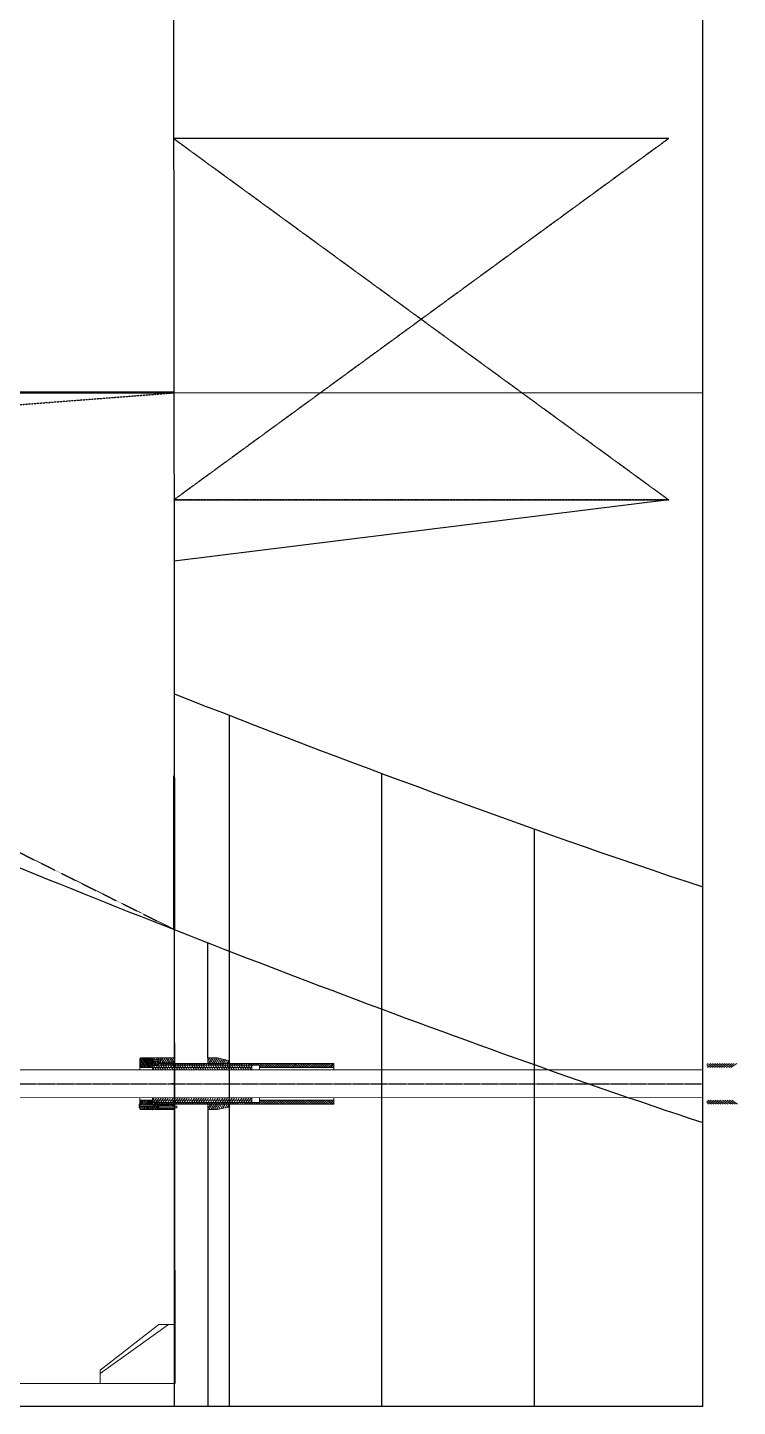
# Model space of a CAD drawing. Header units: inches. Extents: x 23291 to 181956, y 9161 to 51408.
# Drawn here: x 38444 to 41258, y 26266 to 31728 of the extents above; entities that cross this region are included whole.
import ezdxf

# ---------------------------------------------------------------- set-up
doc = ezdxf.new("R2010")
doc.units = ezdxf.units.IN
doc.header["$MEASUREMENT"] = 0
for name, pattern in [('CENTER', [2, 1.25, -0.25, 0.25, -0.25]), ('DASHDOTX2', [2, 1, -0.5, 0, -0.5]), ('DASHED2', [0.375, 0.25, -0.125]), ('DASHEDX2', [1.5, 1, -0.5]), ('HIDDEN', [0.375, 0.25, -0.125])]:
    doc.linetypes.add(name, pattern=pattern)
for name, color, linetype in [('1', 3, 'Continuous'), ('bulkhead', 1, 'Continuous'), ('Floor', 3, 'Continuous'), ('PDF10_Geometry', 7, 'Continuous'), ('PDF10_Solid Fills', 7, 'Continuous'), ('wl 2', 3, 'Continuous')]:
    doc.layers.add(name, color=color, linetype=linetype)
doc.layers.add('B.line', color=1, linetype='Continuous', lineweight=25)
doc.layers.add('component', color=5, linetype='DASHDOTX2', lineweight=30)
doc.layers.add('Hide', color=70, linetype='Continuous', lineweight=13, plot=False)

msp = doc.modelspace()

# ---------------------------------------------------------------- linework, layer by layer
for p, q in [((41120.6, 26266.5), (41120.6, 39144.6)), ((34749.3, 30281.1), (39024.9, 30285.8)), ((34750.6, 30281.2), (39024.5, 30281.2)), ((39023.6, 29857.2), (40985.6, 29857.2)), ((40985.6, 29857.2), (39025.7, 29614.2)), ((39024, 28156.2), (39024, 28764)), ((39024, 28156.2), (39024, 28764)), ((39159, 27647), (39159, 28103)), ((39027.9, 27544.2), (39014.4, 27544.2)), ((39027.9, 27544.2), (39065, 27544.2)), ((39158.9, 27440.9), (39158.9, 26266.5))]:
    msp.add_line(p, q)
at = {"color": 152, "true_color": 0x2776bb}
msp.add_line((40985.6, 31289), (39023.8, 31288), dxfattribs=at)
at = {"linetype": 'CENTER'}
msp.add_line((37652.3, 27544.3), (41120.6, 27544.3), dxfattribs=at)
msp.add_open_spline([(34750.6, 29952.4), (35946.9, 29444.2), (37677.8, 28674.5), (40065.5, 27740.8), (41120.6, 27390.4)], degree=3, knots=[0, 0, 0, 0, 3.550687, 6.365653, 6.365653, 6.365653, 6.365653])
msp.add_open_spline([(34750.6, 29952.4), (35946.9, 29444.2), (37677.8, 28674.5), (40065.5, 27740.8), (41120.6, 27390.4)], degree=3, knots=[0, 0, 0, 0, 3.550687, 6.365653, 6.365653, 6.365653, 6.365653])
msp.add_open_spline([(39026.2, 29088.5), (39698.4, 28824.6), (40409.7, 28560.1), (41120.6, 28324)], degree=3)
at = {"layer": '1', "lineweight": 20}
for points in [[(39027.3, 28154.9), (39029.2, 26356.8), (36317.3, 26356.8), (36291.4, 26356.8), (36265.6, 26331), (36265.6, 26292.3), (36291.4, 26266.5), (36317.3, 26266.5)], [(39027.3, 28154.9), (39029.2, 26356.8), (36317.3, 26356.8), (36291.4, 26356.8), (36265.6, 26331), (36265.6, 26292.3), (36291.4, 26266.5), (36317.3, 26266.5)], [(38732.1, 26357.9), (38732.1, 26409.6), (38964.4, 26590.3), (39029, 26590.3)], [(38732.1, 26396.6), (39003.2, 26590.3)], [(38732.1, 26357.9), (38732.1, 26409.6), (38964.4, 26590.3), (39029, 26590.3)], [(38732.1, 26396.6), (39003.2, 26590.3)]]:
    msp.add_lwpolyline(points, dxfattribs=at)
at = {"layer": 'B.line', "ltscale": 0.005}
msp.add_line((41120.6, 26266.5), (32700.1, 26266.5), dxfattribs=at)
msp.add_line((41120.6, 26266.5), (32700.1, 26266.5), dxfattribs=at)
at = {"layer": 'bulkhead'}
for p, q in [((39023.3, 31766.4), (39027.3, 28154.9)), ((39023.3, 31766.4), (39027.3, 28154.9)), ((39027.3, 26266.5), (39027.3, 29446.2))]:
    msp.add_line(p, q, dxfattribs=at)
at = {"layer": 'component', "color": 175, "linetype": 'DASHEDX2', "true_color": 0x4554a5}
msp.add_line((40985.6, 29857.2), (39023.6, 29857.2), dxfattribs=at)
at = {"layer": 'Floor'}
for p, q in [((39244, 26266.5), (39244, 29005)), ((39849, 26266.5), (39849, 28774.8)), ((40454, 26266.5), (40454, 28554.6))]:
    msp.add_line(p, q, dxfattribs=at)
at = {"layer": 'Hide', "linetype": 'HIDDEN'}
msp.add_line((34749.3, 30281.1), (41120.6, 30281.3), dxfattribs=at)
msp.add_line((34749.3, 30281.1), (41120.6, 30281.3), dxfattribs=at)
at = {"layer": 'PDF10_Geometry', "lineweight": 5}
for points in [[(38889.7, 27643.4), (38889.7, 27609.4), (38938.9, 27609.4), (38938.9, 27647), (38891.9, 27647), (38891.9, 27646.3), (38891.2, 27646.3), (38890.4, 27646.3), (38890.4, 27645.6), (38890.4, 27644.9), (38890.4, 27644.1), (38889.7, 27644.1)], [(38938.9, 27647), (38938.9, 27642), (38942.6, 27642), (38942.6, 27639.1), (38960.7, 27639.1), (38960.7, 27647)], [(38960.7, 27647), (38960.7, 27639.1), (38970.8, 27639.1), (38970.8, 27633.3), (38960.7, 27633.3), (38960.7, 27627.5), (39025.8, 27627.5), (39025.8, 27647)], [(38938.9, 27629.7), (38938.9, 27618.1), (38960.7, 27618.1), (38960.7, 27633.3), (38942.6, 27633.3), (38942.6, 27629.7)], [(38938.9, 27599.3), (39333.4, 27600), (39333.4, 27618.1), (38960.7, 27618.1), (38960.7, 27616.6), (38938.9, 27616.6)], [(38960.7, 27627.5), (38960.7, 27625.3), (39025.8, 27625.3), (39025.8, 27627.5)], [(38938.9, 27453.8), (38938.9, 27442.2), (38960.7, 27442.2), (38960.7, 27470.4), (38938.9, 27470.4), (38938.9, 27460.3), (38944.7, 27460.3), (38944.7, 27453.8)], [(38960.7, 27463.2), (38960.7, 27461.7), (39025.8, 27461.7), (39025.8, 27463.2)], [(39159, 27463.2), (39159, 27442.2), (39196.6, 27442.2), (39240.1, 27452.3), (39240.1, 27463.2)]]:
    msp.add_lwpolyline(points, close=True, dxfattribs=at)
at = {"layer": 'PDF10_Geometry', "lineweight": 0}
for points in [[(38890.4, 27643.4), (38889.7, 27643.4), (38890.4, 27643.4)], [(38890.4, 27643.4), (38889.7, 27643.4), (38890.4, 27643.4)], [(38892.6, 27647), (38891.9, 27647), (38892.6, 27647)], [(38938.9, 27647), (38938.2, 27647), (38938.9, 27647)], [(38938.9, 27646.3), (38938.2, 27646.3), (38938.9, 27646.3)], [(38938.9, 27642), (38938.2, 27642), (38938.9, 27642)], [(38938.9, 27642), (38938.2, 27642), (38938.9, 27642)], [(38942.6, 27642), (38941.8, 27642), (38942.6, 27642)], [(38942.6, 27642), (38941.8, 27642), (38942.6, 27642)], [(38942.6, 27639.1), (38941.8, 27639.1), (38942.6, 27639.1)], [(38942.6, 27639.1), (38941.8, 27639.1), (38942.6, 27639.1)], [(38961.4, 27647), (38960.7, 27647), (38961.4, 27647)], [(38961.4, 27646.3), (38960.7, 27646.3), (38961.4, 27646.3)], [(38961.4, 27639.1), (38960.7, 27639.1), (38961.4, 27639.1)], [(38961.4, 27639.1), (38960.7, 27639.1), (38961.4, 27639.1)], [(38961.4, 27639.1), (38960.7, 27639.1), (38961.4, 27639.1)], [(38961.4, 27639.1), (38960.7, 27639.1), (38961.4, 27639.1)], [(38970.8, 27639.1), (38970.1, 27639.1), (38970.8, 27639.1)], [(39026.5, 27647), (39025.8, 27647), (39026.5, 27647)], [(39026.5, 27646.3), (39025.8, 27646.3), (39026.5, 27646.3)], [(38890.4, 27609.4), (38889.7, 27609.4), (38890.4, 27609.4)], [(38890.4, 27609.4), (38889.7, 27609.4), (38890.4, 27609.4)], [(38938.9, 27618.1), (38938.2, 27618.1), (38938.9, 27618.1)], [(38938.9, 27617.4), (38938.2, 27617.4), (38938.9, 27617.4)], [(38938.9, 27616.6), (38938.2, 27616.6), (38938.9, 27616.6)], [(38938.9, 27615.9), (38938.2, 27615.9), (38938.9, 27615.9)], [(38938.9, 27609.4), (38938.2, 27609.4), (38938.9, 27609.4)], [(38938.9, 27609.4), (38938.2, 27609.4), (38938.9, 27609.4)], [(38942.6, 27633.3), (38941.8, 27633.3), (38942.6, 27633.3)], [(38942.6, 27632.6), (38941.8, 27632.6), (38942.6, 27632.6)], [(38942.6, 27629.7), (38941.8, 27629.7), (38942.6, 27629.7)], [(38942.6, 27629.7), (38941.8, 27629.7), (38942.6, 27629.7)], [(38961.4, 27633.3), (38960.7, 27633.3), (38961.4, 27633.3)], [(38961.4, 27633.3), (38960.7, 27633.3), (38961.4, 27633.3)], [(38961.4, 27632.6), (38960.7, 27632.6), (38961.4, 27632.6)], [(38961.4, 27632.6), (38960.7, 27632.6), (38961.4, 27632.6)], [(38961.4, 27627.5), (38960.7, 27627.5), (38961.4, 27627.5)], [(38961.4, 27626.8), (38960.7, 27626.8), (38961.4, 27626.8)], [(38961.4, 27625.3), (38960.7, 27625.3), (38961.4, 27625.3)], [(38961.4, 27625.3), (38960.7, 27625.3), (38961.4, 27625.3)], [(38961.4, 27618.1), (38960.7, 27618.1), (38961.4, 27618.1)], [(38961.4, 27618.1), (38960.7, 27618.1), (38961.4, 27618.1)], [(38961.4, 27618.1), (38960.7, 27618.1), (38961.4, 27618.1)], [(38961.4, 27617.4), (38960.7, 27617.4), (38961.4, 27617.4)], [(38961.4, 27616.6), (38960.7, 27616.6), (38961.4, 27616.6)], [(38961.4, 27615.9), (38960.7, 27615.9), (38961.4, 27615.9)], [(38970.8, 27632.6), (38970.1, 27632.6), (38970.8, 27632.6)], [(39026.5, 27627.5), (39025.8, 27627.5), (39026.5, 27627.5)], [(39026.5, 27627.5), (39025.8, 27627.5), (39026.5, 27627.5)], [(39026.5, 27626.8), (39025.8, 27626.8), (39026.5, 27626.8)], [(39026.5, 27626.8), (39025.8, 27626.8), (39026.5, 27626.8)], [(39026.5, 27625.3), (39025.8, 27625.3), (39026.5, 27625.3)], [(39026.5, 27625.3), (39025.8, 27625.3), (39026.5, 27625.3)], [(39334.2, 27618.1), (39333.4, 27618.1), (39334.2, 27618.1)], [(39334.2, 27618.1), (39333.4, 27618.1), (39334.2, 27618.1)], [(39334.2, 27600), (39333.4, 27600), (39334.2, 27600)], [(39334.2, 27599.3), (39333.4, 27599.3), (39334.2, 27599.3)], [(38938.9, 27470.4), (38938.2, 27470.4), (38938.9, 27470.4)], [(38938.9, 27470.4), (38938.2, 27470.4), (38938.9, 27470.4)], [(38961.4, 27470.4), (38960.7, 27470.4), (38961.4, 27470.4)], [(38961.4, 27470.4), (38960.7, 27470.4), (38961.4, 27470.4)], [(38938.9, 27460.3), (38938.2, 27460.3), (38938.9, 27460.3)], [(38938.9, 27459.6), (38938.2, 27459.6), (38938.9, 27459.6)], [(38938.9, 27442.2), (38938.2, 27442.2), (38938.9, 27442.2)], [(38938.9, 27441.5), (38938.2, 27441.5), (38938.9, 27441.5)], [(38944.7, 27460.3), (38944.7, 27460.3), (38944.7, 27460.3)], [(38944.7, 27460.3), (38944.7, 27460.3), (38944.7, 27460.3)], [(38945.5, 27460.3), (38944.7, 27460.3), (38945.5, 27460.3)], [(38944.7, 27459.6), (38944.7, 27459.6), (38944.7, 27459.6)], [(38944.7, 27459.6), (38944.7, 27459.6), (38944.7, 27459.6)], [(38944.7, 27453.8), (38944.7, 27453.8), (38944.7, 27453.8)], [(38944.7, 27453.8), (38944.7, 27453.8), (38944.7, 27453.8)], [(38945.5, 27453.8), (38944.7, 27453.8), (38945.5, 27453.8)], [(38944.7, 27453.1), (38944.7, 27453.1), (38944.7, 27453.1)], [(38944.7, 27453.1), (38944.7, 27453.1), (38944.7, 27453.1)], [(38961.4, 27461.7), (38960.7, 27461.7), (38961.4, 27461.7)], [(38961.4, 27461), (38960.7, 27461), (38961.4, 27461)], [(38961.4, 27442.2), (38960.7, 27442.2), (38961.4, 27442.2)], [(38961.4, 27441.5), (38960.7, 27441.5), (38961.4, 27441.5)], [(39026.5, 27463.2), (39025.8, 27463.2), (39026.5, 27463.2)], [(39026.5, 27463.2), (39025.8, 27463.2), (39026.5, 27463.2)], [(39026.5, 27461.7), (39025.8, 27461.7), (39026.5, 27461.7)], [(39026.5, 27461), (39025.8, 27461), (39026.5, 27461)], [(39159, 27441.5), (39158.3, 27441.5), (39159, 27441.5)], [(39197.4, 27442.2), (39196.6, 27442.2), (39197.4, 27442.2)], [(39240.1, 27463.2), (39239.3, 27463.2), (39240.1, 27463.2)], [(39240.1, 27463.2), (39239.3, 27463.2), (39240.1, 27463.2)], [(39240.1, 27452.3), (39239.3, 27452.3), (39240.1, 27452.3)], [(39240.1, 27452.3), (39239.3, 27452.3), (39240.1, 27452.3)]]:
    msp.add_lwpolyline(points, dxfattribs=at)
at = {"layer": 'PDF10_Geometry', "lineweight": 9}
for points in [[(38889.7, 27600), (38889.7, 27643.4)], [(38908.5, 27609.4), (38889.7, 27639.1)], [(38913.6, 27609.4), (38891.2, 27646.3)], [(38891.9, 27647), (39025.8, 27647), (39025.8, 27625.3)], [(38919.4, 27609.4), (38895.5, 27647)], [(38924.5, 27609.4), (38901.3, 27647)], [(38930.3, 27609.4), (38906.4, 27647)], [(38935.3, 27609.4), (38912.2, 27647)], [(38938.9, 27612.3), (38917.2, 27647)], [(38938.9, 27621), (38922.3, 27647)], [(38938.9, 27629.7), (38928.1, 27647)], [(38938.9, 27638.4), (38933.1, 27647)], [(38938.9, 27616.6), (38960.7, 27616.6), (38960.7, 27647)], [(38938.9, 27600), (38938.9, 27647)], [(38942.6, 27629.7), (38942.6, 27636.2), (38942.6, 27642), (38938.9, 27642)], [(38938.9, 27637.6), (38938.9, 27627.5)], [(38946.9, 27618.1), (38938.9, 27629.7), (38938.9, 27636.2)], [(38944.7, 27639.1), (38940.4, 27647)], [(38970.8, 27639.1), (38942.6, 27639.1), (38970.8, 27639.1)], [(38950.5, 27639.1), (38946.2, 27647)], [(38957, 27639.1), (38952, 27647)], [(38960.7, 27642), (38957.8, 27647)], [(38967.2, 27639.1), (38962.1, 27647)], [(38981.6, 27627.5), (38969.3, 27647)], [(38988.9, 27627.5), (38976.6, 27647)], [(38996.8, 27627.5), (38984.5, 27647)], [(39004.1, 27627.5), (38991.8, 27647)], [(39011.3, 27627.5), (38999, 27647)], [(39018.6, 27627.5), (39006.3, 27647)], [(39025.8, 27627.5), (39013.5, 27647)], [(39025.8, 27638.4), (39020.7, 27647)], [(39159, 27625.3), (39159, 27647), (39196.6, 27647), (39240.1, 27636.2), (39240.1, 27625.3)], [(39159, 27645.6), (39159.7, 27647)], [(39159, 27633.3), (39166.9, 27647)], [(39161.2, 27625.3), (39174.2, 27647)], [(39168.4, 27625.3), (39181.4, 27647)], [(39175.6, 27625.3), (39189.4, 27647)], [(39182.9, 27625.3), (39196.6, 27647)], [(39190.8, 27625.3), (39203.1, 27645.6)], [(39194.5, 27618.1), (39205.3, 27625.3), (39215.4, 27642)], [(39198.1, 27625.3), (39208.9, 27643.4)], [(39212.6, 27625.3), (39222, 27640.5)], [(39219.8, 27625.3), (39228.5, 27639.1)], [(39227, 27625.3), (39234.3, 27637.6)], [(37652.3, 27600), (37462.6, 27588.4), (37652.3, 27600), (38855.1, 27600)], [(38855.1, 27600), (41120.6, 27599.1)], [(38902.7, 27609.4), (38889.7, 27630.4)], [(38897.7, 27609.4), (38889.7, 27621.7)], [(39333.4, 27600), (39333.4, 27618.1), (39333.4, 27609.4), (38938.9, 27609.4), (38889.7, 27609.4)], [(38892.6, 27609.4), (38889.7, 27613)], [(38941.1, 27618.1), (38938.9, 27621.7)], [(38938.9, 27618.1), (38960.7, 27618.1)], [(38945.5, 27599.3), (38938.9, 27610.1)], [(38942.6, 27633.3), (38970.8, 27633.3), (38974.4, 27627.5)], [(38952.7, 27618.1), (38943.3, 27633.3)], [(38954.9, 27599.3), (38944, 27616.6)], [(38958.5, 27618.1), (38949.1, 27633.3)], [(38964.3, 27599.3), (38953.4, 27616.6)], [(38960.7, 27623.2), (38954.9, 27633.3)], [(38960.7, 27632.6), (38960.7, 27633.3)], [(39658.4, 27599.3), (39658.4, 27625.3), (38960.7, 27625.3), (38960.7, 27628.9)], [(38960.7, 27618.8), (38970.1, 27625.3)], [(38960.7, 27625.3), (38960.7, 27618.1), (39363.1, 27618.1)], [(38973.7, 27599.3), (38962.1, 27618.1)], [(38967.2, 27627.5), (38963.5, 27633.3)], [(38969.3, 27618.1), (38979.5, 27625.3)], [(38983.1, 27599.3), (38971.5, 27618.1)], [(38978.8, 27618.1), (38988.9, 27625.3)], [(38992.5, 27599.3), (38980.9, 27618.1)], [(38988.2, 27618.1), (38998.3, 27625.3)], [(39001.9, 27599.3), (38990.3, 27618.1)], [(38997.6, 27618.1), (39007.7, 27625.3)], [(39011.3, 27599.3), (38999.7, 27618.1)], [(39007, 27618.1), (39017.1, 27625.3)], [(39020.7, 27599.3), (39009.2, 27618.1)], [(39016.4, 27618.1), (39026.5, 27625.3)], [(39030.1, 27599.3), (39018.6, 27618.1)], [(39025.8, 27618.1), (39035.9, 27625.3)], [(39039.6, 27599.3), (39028, 27618.1)], [(39035.2, 27618.1), (39045.3, 27625.3)], [(39049, 27599.3), (39037.4, 27618.1)], [(39044.6, 27618.1), (39054.8, 27625.3)], [(39058.4, 27599.3), (39046.8, 27618.1)], [(39054, 27618.1), (39064.2, 27625.3)], [(39067.8, 27599.3), (39056.2, 27618.1)], [(39063.4, 27618.1), (39073.6, 27625.3)], [(39077.2, 27599.3), (39065.6, 27618.1)], [(39072.8, 27618.1), (39083, 27625.3)], [(39086.6, 27599.3), (39075, 27618.1)], [(39082.3, 27618.1), (39092.4, 27625.3)], [(39096, 27599.3), (39084.4, 27618.1)], [(39091.7, 27618.1), (39101.8, 27625.3)], [(39105.4, 27599.3), (39093.8, 27618.1)], [(39101.1, 27618.1), (39111.2, 27625.3)], [(39114.8, 27599.3), (39103.3, 27618.1)], [(39110.5, 27618.1), (39120.6, 27625.3)], [(39124.2, 27599.3), (39112.7, 27618.1)], [(39119.9, 27618.1), (39130, 27625.3)], [(39133.7, 27599.3), (39122.1, 27618.1)], [(39129.3, 27618.1), (39139.4, 27625.3)], [(39143.1, 27599.3), (39131.5, 27618.1)], [(39138.7, 27618.1), (39148.9, 27625.3)], [(39151.7, 27599.3), (39140.9, 27618.1)], [(39147.4, 27618.1), (39158.3, 27625.3)], [(39161.9, 27599.3), (39150.3, 27618.1)], [(39156.8, 27618.1), (39167.7, 27625.3)], [(39171.3, 27599.3), (39159.7, 27618.1)], [(39166.9, 27618.1), (39177.1, 27625.3)], [(39180, 27599.3), (39169.1, 27618.1)], [(39175.6, 27618.1), (39186.5, 27625.3)], [(39189.4, 27599.3), (39178.5, 27618.1)], [(39185, 27618.1), (39195.9, 27625.3)], [(39199.5, 27599.3), (39187.2, 27618.1)], [(39208.2, 27599.3), (39196.6, 27618.1)], [(39203.9, 27618.1), (39214.7, 27625.3)], [(39217.6, 27599.3), (39206.8, 27618.1)], [(39213.3, 27618.1), (39224.1, 27625.3)], [(39227, 27599.3), (39215.4, 27618.1)], [(39222.7, 27618.1), (39233.5, 27625.3)], [(39236.4, 27599.3), (39224.9, 27618.1)], [(39232.1, 27618.1), (39243, 27625.3)], [(39234.3, 27625.3), (39240.1, 27634)], [(39245.8, 27599.3), (39234.3, 27618.1)], [(39241.5, 27618.1), (39252.4, 27625.3)], [(39255.3, 27600), (39243.7, 27618.1)], [(39250.9, 27618.1), (39261.8, 27625.3)], [(39264.7, 27600), (39253.1, 27618.1)], [(39260.3, 27618.1), (39271.2, 27625.3)], [(39274.1, 27600), (39262.5, 27618.1)], [(39269.7, 27618.1), (39280.6, 27625.3)], [(39283.5, 27600), (39271.9, 27618.1)], [(39279.1, 27618.1), (39290, 27625.3)], [(39292.9, 27600), (39281.3, 27618.1)], [(39288.6, 27618.1), (39299.4, 27625.3)], [(39302.3, 27600), (39290.7, 27618.1)], [(39298, 27618.1), (39308.8, 27625.3)], [(39311.7, 27600), (39300.1, 27618.1)], [(39307.4, 27618.1), (39318.2, 27625.3)], [(39321.1, 27600), (39309.5, 27618.1)], [(39316.8, 27618.1), (39327.6, 27625.3)], [(39330.5, 27600), (39319, 27618.1)], [(39326.2, 27618.1), (39337.1, 27625.3)], [(39333.4, 27609.4), (39328.4, 27618.1)], [(39335.6, 27618.1), (39345.7, 27625.3)], [(39345, 27618.1), (39355.9, 27625.3)], [(39354.4, 27618.1), (39365.3, 27625.3)], [(39363.1, 27617.4), (39374, 27625.3)], [(39363.1, 27610.8), (39383.4, 27625.3)], [(39363.1, 27600), (39363.1, 27618.1), (39363.1, 27609.4), (39658.4, 27609.4)], [(39370.3, 27609.4), (39393.5, 27625.3)], [(39380.5, 27609.4), (39402.2, 27625.3)], [(39389.9, 27609.4), (39411.6, 27625.3)], [(39398.6, 27609.4), (39421, 27625.3)], [(39408, 27609.4), (39430.4, 27625.3)], [(39417.4, 27609.4), (39439.8, 27625.3)], [(39426.8, 27609.4), (39449.2, 27625.3)], [(39436.2, 27609.4), (39458.7, 27625.3)], [(39445.6, 27609.4), (39468.1, 27625.3)], [(39455, 27609.4), (39477.5, 27625.3)], [(39464.4, 27609.4), (39486.9, 27625.3)], [(39473.9, 27609.4), (39496.3, 27625.3)], [(39483.3, 27609.4), (39505.7, 27625.3)], [(39492.7, 27609.4), (39510.8, 27622.4), (39515.1, 27625.3)], [(39502.1, 27609.4), (39510.8, 27615.9), (39524.5, 27625.3)], [(39511.5, 27609.4), (39533.9, 27625.3)], [(39520.9, 27609.4), (39543.3, 27625.3)], [(39530.3, 27609.4), (39552.8, 27625.3)], [(39539.7, 27609.4), (39562.2, 27625.3)], [(39549.1, 27609.4), (39571.6, 27625.3)], [(39558.5, 27609.4), (39581, 27625.3)], [(39568, 27609.4), (39590.4, 27625.3)], [(39577.4, 27609.4), (39599.8, 27625.3)], [(39586.8, 27609.4), (39609.2, 27625.3)], [(39596.2, 27609.4), (39618.6, 27625.3)], [(39605.6, 27609.4), (39628, 27625.3)], [(39615, 27609.4), (39637.4, 27625.3)], [(39624.4, 27609.4), (39646.9, 27625.3)], [(39633.8, 27609.4), (39656.3, 27625.3)], [(39643.2, 27609.4), (39658.4, 27621)], [(39652.6, 27609.4), (39658.4, 27613.7)], [(41136.2, 27620.7), (41142.7, 27625)], [(41136.2, 27614.2), (41152.1, 27625)], [(41139.1, 27609.2), (41161.5, 27625)], [(41148.5, 27609.2), (41170.9, 27625)], [(41157.9, 27609.2), (41180.2, 27625)], [(41167.2, 27609.2), (41189.6, 27625)], [(41176.6, 27609.2), (41199, 27625)], [(41186, 27609.2), (41207.6, 27625)], [(41195.4, 27609.2), (41217.7, 27625)], [(41204.7, 27609.2), (41227.1, 27625)], [(41214.1, 27609.2), (41235.8, 27625)], [(41223.5, 27609.2), (41245.1, 27625)], [(41232.2, 27609.2), (41255.2, 27625)], [(37462.6, 27508.8), (37462.6, 27500.8), (37652.3, 27489.2), (41120.6, 27489.4)], [(38889.7, 27489.2), (38889.7, 27445.1), (38890.4, 27445.1), (38890.4, 27444.4), (38890.4, 27443.6), (38890.4, 27442.9), (38891.2, 27442.9), (38891.2, 27442.2), (38891.9, 27442.2), (39025.8, 27442.2)], [(39328.4, 27470.4), (39333.4, 27479.1), (38938.9, 27479.1), (38889.7, 27479.1)], [(38897.7, 27479.1), (38889.7, 27466.8)], [(38892.6, 27479.1), (38889.7, 27475.5)], [(38902.7, 27479.1), (38891.2, 27460.3)], [(38908.5, 27479.1), (38896.2, 27460.3)], [(38913.6, 27479.1), (38902, 27460.3)], [(38919.4, 27479.1), (38907.1, 27460.3)], [(38924.5, 27479.1), (38912.2, 27460.3)], [(38930.3, 27479.1), (38917.9, 27460.3)], [(38935.3, 27479.1), (38923, 27460.3)], [(38938.9, 27476.2), (38928.8, 27460.3)], [(38938.9, 27459.6), (38938.9, 27489.2)], [(39363.1, 27489.2), (39363.1, 27470.4), (38960.7, 27470.4), (38938.9, 27470.4)], [(38945.5, 27489.2), (38938.9, 27478.4)], [(38960.7, 27442.2), (38960.7, 27472.6), (38938.9, 27472.6)], [(38938.9, 27464.6), (38942.6, 27470.4)], [(38941.8, 27460.3), (38948.3, 27470.4)], [(38941.8, 27442.2), (38959.9, 27470.4)], [(38954.9, 27489.2), (38944, 27472.6)], [(38944.7, 27455.2), (38954.1, 27470.4)], [(38964.3, 27489.2), (38953.4, 27472.6)], [(38960.7, 27470.4), (38960.7, 27463.2), (39658.4, 27463.2), (39658.4, 27489.2)], [(38973.7, 27489.2), (38962.1, 27470.4)], [(38973, 27463.2), (38962.8, 27470.4)], [(38983.1, 27489.2), (38971.5, 27470.4)], [(38982.4, 27463.2), (38972.2, 27470.4)], [(38992.5, 27489.2), (38980.9, 27470.4)], [(38992.5, 27463.2), (38981.6, 27470.4)], [(39001.9, 27489.2), (38990.3, 27470.4)], [(39001.2, 27463.2), (38991.1, 27470.4)], [(39011.3, 27489.2), (38999.7, 27470.4)], [(39010.6, 27463.2), (39000.5, 27470.4)], [(39020.7, 27489.2), (39009.2, 27470.4)], [(39020, 27463.2), (39009.9, 27470.4)], [(39030.1, 27489.2), (39018.6, 27470.4)], [(39029.4, 27463.2), (39019.3, 27470.4)], [(39039.6, 27489.2), (39028, 27470.4)], [(39038.8, 27463.2), (39028.7, 27470.4)], [(39049, 27489.2), (39037.4, 27470.4)], [(39048.2, 27463.2), (39038.1, 27470.4)], [(39058.4, 27489.2), (39046.8, 27470.4)], [(39057.6, 27463.2), (39047.5, 27470.4)], [(39067.8, 27489.2), (39056.2, 27470.4)], [(39067.1, 27463.2), (39056.9, 27470.4)], [(39077.2, 27489.2), (39065.6, 27470.4)], [(39076.5, 27463.2), (39066.3, 27470.4)], [(39086.6, 27489.2), (39075, 27470.4)], [(39085.9, 27463.2), (39075.7, 27470.4)], [(39096, 27489.2), (39084.4, 27470.4)], [(39095.3, 27463.2), (39085.2, 27470.4)], [(39105.4, 27489.2), (39093.8, 27470.4)], [(39104.7, 27463.2), (39094.6, 27470.4)], [(39114.8, 27489.2), (39103.3, 27470.4)], [(39114.1, 27463.2), (39104, 27470.4)], [(39124.2, 27489.2), (39112.7, 27470.4)], [(39123.5, 27463.2), (39113.4, 27470.4)], [(39133.7, 27489.2), (39122.1, 27470.4)], [(39132.9, 27463.2), (39122.8, 27470.4)], [(39143.1, 27489.2), (39131.5, 27470.4)], [(39142.3, 27463.2), (39132.2, 27470.4)], [(39151.7, 27489.2), (39140.9, 27470.4)], [(39151.7, 27463.2), (39141.6, 27470.4)], [(39161.9, 27489.2), (39150.3, 27470.4)], [(39161.2, 27463.2), (39151, 27470.4)], [(39171.3, 27489.2), (39159.7, 27470.4)], [(39170.6, 27463.2), (39160.4, 27470.4)], [(39180, 27489.2), (39169.1, 27470.4)], [(39180, 27463.2), (39169.8, 27470.4)], [(39189.4, 27489.2), (39178.5, 27470.4)], [(39189.4, 27463.2), (39179.3, 27470.4)], [(39185.8, 27442.2), (39198.8, 27463.2), (39188.7, 27470.4)], [(39199.5, 27489.2), (39187.2, 27470.4)], [(39208.2, 27489.2), (39196.6, 27470.4)], [(39208.2, 27463.2), (39198.1, 27470.4)], [(39217.6, 27489.2), (39206.8, 27470.4)], [(39217.6, 27463.2), (39207.5, 27470.4)], [(39227, 27489.2), (39215.4, 27470.4)], [(39227, 27463.2), (39216.9, 27470.4)], [(39236.4, 27489.2), (39224.9, 27470.4)], [(39236.4, 27463.2), (39226.3, 27470.4)], [(39245.8, 27489.2), (39234.3, 27470.4)], [(39245.8, 27463.2), (39235, 27470.4)], [(39255.3, 27489.2), (39243.7, 27470.4)], [(39255.3, 27463.2), (39244.4, 27470.4)], [(39264.7, 27489.2), (39253.1, 27470.4)], [(39264.7, 27463.2), (39254.5, 27470.4)], [(39274.1, 27489.2), (39262.5, 27470.4)], [(39274.1, 27463.2), (39263.2, 27470.4)], [(39283.5, 27489.2), (39271.9, 27470.4)], [(39283.5, 27463.2), (39272.6, 27470.4)], [(39292.9, 27489.2), (39281.3, 27470.4)], [(39292.9, 27463.2), (39282, 27470.4)], [(39302.3, 27489.2), (39290.7, 27470.4)], [(39302.3, 27463.2), (39291.4, 27470.4)], [(39311.7, 27489.2), (39300.1, 27470.4)], [(39311.7, 27463.2), (39300.9, 27470.4)], [(39321.1, 27489.2), (39309.5, 27470.4)], [(39321.1, 27463.2), (39310.3, 27470.4)], [(39330.5, 27489.2), (39319, 27470.4)], [(39330.5, 27463.2), (39319.7, 27470.4)], [(39339.9, 27463.2), (39329.1, 27470.4)], [(39333.4, 27489.2), (39333.4, 27470.4)], [(39349.4, 27463.2), (39338.5, 27470.4)], [(39358.8, 27463.2), (39347.9, 27470.4)], [(39368.2, 27463.2), (39357.3, 27470.4)], [(39363.1, 27470.4), (39363.1, 27479.1), (39658.4, 27479.1)], [(39377.6, 27463.2), (39363.1, 27473.3)], [(39387, 27463.2), (39364.6, 27479.1)], [(39396.4, 27463.2), (39374, 27479.1)], [(39405.8, 27463.2), (39383.4, 27479.1)], [(39415.2, 27463.2), (39392.8, 27479.1)], [(39424.6, 27463.2), (39402.2, 27479.1)], [(39433.3, 27463.2), (39411.6, 27479.1)], [(39443.5, 27463.2), (39421, 27479.1)], [(39452.9, 27463.2), (39430.4, 27479.1)], [(39461.6, 27463.2), (39439.8, 27479.1)], [(39471, 27463.2), (39449.2, 27479.1)], [(39481.1, 27463.2), (39458.7, 27479.1)], [(39489.8, 27463.2), (39468.1, 27479.1)], [(39499.2, 27463.2), (39476.8, 27479.1)], [(39508.6, 27463.2), (39486.2, 27479.1)], [(39518, 27463.2), (39496.3, 27479.1)], [(39527.4, 27463.2), (39505, 27479.1)], [(39536.8, 27463.2), (39514.4, 27479.1)], [(39546.2, 27463.2), (39523.8, 27479.1)], [(39555.7, 27463.2), (39533.2, 27479.1)], [(39565.1, 27463.2), (39542.6, 27479.1)], [(39574.5, 27463.2), (39552, 27479.1)], [(39583.9, 27463.2), (39561.4, 27479.1)], [(39593.3, 27463.2), (39570.9, 27479.1)], [(39602.7, 27463.2), (39580.3, 27479.1)], [(39612.1, 27463.2), (39589.7, 27479.1)], [(39621.5, 27463.2), (39599.1, 27479.1)], [(39630.9, 27463.2), (39608.5, 27479.1)], [(39640.3, 27463.2), (39617.9, 27479.1)], [(39649.8, 27463.2), (39627.3, 27479.1)], [(39658.4, 27463.2), (39636.7, 27479.1)], [(39658.4, 27470.4), (39646.1, 27479.1)], [(39658.4, 27476.9), (39655.5, 27479.1)], [(41155, 27463.5), (41136.2, 27477.2)], [(41164.4, 27463.5), (41142, 27479.3)], [(41173.7, 27463.5), (41151.4, 27479.3)], [(41183.1, 27463.5), (41160.8, 27479.3)], [(41192.5, 27463.5), (41170.1, 27479.3)], [(41201.9, 27463.5), (41179.5, 27479.3)], [(41211.2, 27463.5), (41188.9, 27479.3)], [(41220.6, 27463.5), (41198.3, 27479.3)], [(41230, 27463.5), (41207.6, 27479.3)], [(41239.4, 27463.5), (41217, 27479.3)], [(41248.7, 27463.5), (41226.4, 27479.3)], [(41258.1, 27463.5), (41235.8, 27479.3)], [(38889.7, 27453.8), (38944, 27453.8), (38944.7, 27453.8), (38944.7, 27460.3), (38889.7, 27460.3), (38944, 27460.3)], [(38892.6, 27453.8), (38889.7, 27450.2)], [(38897.7, 27453.8), (38891.2, 27442.9)], [(38902.7, 27453.8), (38895.5, 27442.2)], [(38908.5, 27453.8), (38901.3, 27442.2)], [(38913.6, 27453.8), (38906.4, 27442.2)], [(38919.4, 27453.8), (38912.2, 27442.2)], [(38924.5, 27453.8), (38917.2, 27442.2)], [(38929.5, 27453.8), (38922.3, 27442.2)], [(38935.3, 27453.8), (38928.1, 27442.2)], [(38938.9, 27450.2), (38933.1, 27442.2)], [(38938.9, 27467.5), (38933.9, 27460.3)], [(38938.9, 27442.2), (38938.9, 27453.8)], [(38938.9, 27445.8), (38943.3, 27453.8)], [(38948.3, 27442.2), (38960.7, 27462.5)], [(38954.1, 27442.2), (38960.7, 27453.1)], [(38959.9, 27442.2), (38960.7, 27443.6), (38962.8, 27445.8)], [(38964.3, 27463.2), (38960.7, 27465.4)], [(39025.8, 27463.2), (38960.7, 27463.2), (38960.7, 27461.7), (39025.8, 27461.7), (39025.8, 27433.5)], [(38961.4, 27461.7), (38960.7, 27460.3)], [(38967.2, 27461.7), (38965, 27457.4)], [(39035.9, 27448.7), (39035.9, 27455.2), (38965, 27455.2), (38988.2, 27455.2)], [(38965, 27448.7), (38987.4, 27448.7), (39035.2, 27448.7)], [(38970.1, 27448.7), (38965.7, 27442.2)], [(38972.2, 27461.7), (38968.6, 27455.9)], [(38975.1, 27448.7), (38970.8, 27442.2)], [(38978, 27461.7), (38973.7, 27455.2)], [(38980.9, 27448.7), (38976.6, 27442.2)], [(38983.1, 27461.7), (38979.5, 27455.2)], [(38986, 27448.7), (38981.6, 27442.2)], [(38988.9, 27461.7), (38984.5, 27455.2)], [(38991.8, 27448.7), (38987.4, 27442.2)], [(38994, 27461.7), (38990.3, 27455.2)], [(38996.8, 27448.7), (38992.5, 27442.2)], [(38999, 27461.7), (38995.4, 27455.2)], [(39001.9, 27448.7), (38997.6, 27442.2)], [(39004.8, 27461.7), (39000.5, 27455.2)], [(39007.7, 27448.7), (39003.4, 27442.2)], [(39009.9, 27461.7), (39006.3, 27455.2)], [(39012.8, 27448.7), (39008.4, 27442.2)], [(39015.7, 27461.7), (39011.3, 27455.2)], [(39018.6, 27448.7), (39014.2, 27442.2)], [(39020.7, 27461.7), (39017.1, 27455.2)], [(39023.6, 27448.7), (39019.3, 27442.2)], [(39025.8, 27461.7), (39022.2, 27455.2)], [(39025.8, 27444.4), (39024.4, 27442.2)], [(39159, 27458.1), (39161.9, 27463.2)], [(39159, 27446.5), (39169.1, 27463.2)], [(39163.3, 27442.2), (39176.4, 27463.2)], [(39170.6, 27442.2), (39184.3, 27463.2)], [(39177.8, 27442.2), (39191.6, 27463.2)], [(39193, 27442.2), (39206, 27463.2)], [(39201, 27442.9), (39213.3, 27463.2)], [(39209.7, 27445.1), (39220.5, 27463.2)], [(39218.3, 27447.3), (39227.8, 27463.2)], [(39227, 27449.4), (39235, 27463.2)], [(39235, 27451.6), (39240.1, 27458.8)], [(41145.6, 27463.5), (41136.2, 27470)]]:
    msp.add_lwpolyline(points, dxfattribs=at)
at = {"layer": 'PDF10_Geometry', "lineweight": 0}
for points in [[(38891.9, 27646.3), (38891.9, 27646.3), (38891.9, 27646.3)], [(38970.8, 27639.8), (38970.8, 27639.8), (38970.8, 27639.8)], [(38970.8, 27633.3), (38970.8, 27633.3), (38970.8, 27633.3)], [(39159, 27442.2), (39159, 27442.2), (39159, 27442.2)], [(39196.6, 27441.5), (39196.6, 27441.5), (39196.6, 27441.5)]]:
    msp.add_lwpolyline(points, close=True, dxfattribs=at)
at = {"layer": 'PDF10_Geometry', "lineweight": 9}
for points in [[(38886.1, 27456.7), (38886.1, 27463.2), (38889.7, 27463.2), (38889.7, 27456.7), (38889.7, 27450.9), (38886.1, 27450.9)], [(38965, 27458.1), (38960.7, 27458.1), (38960.7, 27452.3), (38960.7, 27445.8), (38965, 27445.8), (38965, 27452.3)]]:
    msp.add_lwpolyline(points, close=True, dxfattribs=at)
at = {"layer": 'PDF10_Geometry', "lineweight": 0}
msp.add_circle((39026.2, 27462.1), 1.09, dxfattribs=at)
at = {"layer": 'PDF10_Solid Fills', "transparency": 33554559}
for points in [[(38890.4, 27644.1), (38889.7, 27644.1), (38890.4, 27643.4)], [(38889.7, 27644.1), (38890.4, 27643.4), (38889.7, 27643.4)], [(38889.7, 27643.4), (38890.4, 27643.4), (38890.4, 27643.4)], [(38890.4, 27643.4), (38890.4, 27643.4), (38889.7, 27643.4)], [(38890.4, 27643.4), (38889.7, 27643.4), (38890.4, 27642.7)], [(38889.7, 27643.4), (38890.4, 27642.7), (38889.7, 27642.7)], [(38891.9, 27647), (38892.6, 27647), (38892.6, 27647)], [(38892.6, 27647), (38892.6, 27647), (38891.9, 27647)], [(38891.9, 27647), (38892.6, 27647), (38892.6, 27647)], [(38892.6, 27647), (38891.9, 27647), (38892.6, 27646.3)], [(38891.9, 27647), (38892.6, 27646.3), (38891.9, 27646.3)], [(38891.9, 27646.3), (38892.6, 27646.3), (38892.6, 27646.3)], [(38938.2, 27647), (38938.9, 27647), (38938.9, 27647)], [(38938.9, 27647), (38938.9, 27647), (38938.2, 27647)], [(38938.2, 27647), (38938.9, 27647), (38938.9, 27647)], [(38938.9, 27647), (38938.2, 27647), (38938.9, 27646.3)], [(38938.2, 27647), (38938.9, 27646.3), (38938.2, 27646.3)], [(38938.2, 27646.3), (38938.9, 27646.3), (38938.9, 27646.3)], [(38938.2, 27642.7), (38938.9, 27642.7), (38938.9, 27642.7)], [(38938.9, 27642.7), (38938.9, 27642.7), (38938.2, 27642.7)], [(38938.9, 27642.7), (38938.2, 27642.7), (38938.9, 27642)], [(38938.2, 27642.7), (38938.9, 27642), (38938.2, 27642)], [(38938.2, 27642), (38938.9, 27642), (38938.9, 27642)], [(38938.9, 27642), (38938.9, 27642), (38938.2, 27642)], [(38941.8, 27642.7), (38942.6, 27642.7), (38942.6, 27642.7)], [(38942.6, 27642.7), (38942.6, 27642.7), (38941.8, 27642.7)], [(38942.6, 27642.7), (38941.8, 27642.7), (38942.6, 27642)], [(38941.8, 27642.7), (38942.6, 27642), (38941.8, 27642)], [(38941.8, 27642), (38942.6, 27642), (38942.6, 27642)], [(38942.6, 27642), (38942.6, 27642), (38941.8, 27642)], [(38941.8, 27639.8), (38942.6, 27639.8), (38942.6, 27639.8)], [(38942.6, 27639.8), (38942.6, 27639.8), (38941.8, 27639.8)], [(38942.6, 27639.8), (38941.8, 27639.8), (38942.6, 27639.1)], [(38941.8, 27639.8), (38942.6, 27639.1), (38941.8, 27639.1)], [(38941.8, 27639.1), (38942.6, 27639.1), (38942.6, 27639.1)], [(38942.6, 27639.1), (38942.6, 27639.1), (38941.8, 27639.1)], [(38960.7, 27647), (38961.4, 27647), (38961.4, 27647)], [(38961.4, 27647), (38961.4, 27647), (38960.7, 27647)], [(38960.7, 27647), (38961.4, 27647), (38961.4, 27647)], [(38961.4, 27647), (38960.7, 27647), (38961.4, 27646.3)], [(38960.7, 27647), (38961.4, 27646.3), (38960.7, 27646.3)], [(38960.7, 27646.3), (38961.4, 27646.3), (38961.4, 27646.3)], [(38960.7, 27639.8), (38961.4, 27639.8), (38961.4, 27639.8)], [(38961.4, 27639.8), (38961.4, 27639.8), (38960.7, 27639.8)], [(38961.4, 27639.8), (38960.7, 27639.8), (38961.4, 27639.1)], [(38960.7, 27639.8), (38961.4, 27639.1), (38960.7, 27639.1)], [(38960.7, 27639.8), (38961.4, 27639.8), (38961.4, 27639.8)], [(38961.4, 27639.8), (38961.4, 27639.8), (38960.7, 27639.8)], [(38961.4, 27639.8), (38960.7, 27639.8), (38961.4, 27639.1)], [(38960.7, 27639.8), (38961.4, 27639.1), (38960.7, 27639.1)], [(38960.7, 27639.1), (38961.4, 27639.1), (38961.4, 27639.1)], [(38961.4, 27639.1), (38961.4, 27639.1), (38960.7, 27639.1)], [(38960.7, 27639.1), (38961.4, 27639.1), (38961.4, 27639.1)], [(38961.4, 27639.1), (38961.4, 27639.1), (38960.7, 27639.1)], [(38970.8, 27639.8), (38970.1, 27639.8), (38970.1, 27639.8)], [(38970.8, 27639.8), (38970.1, 27639.8), (38971.5, 27639.1)], [(38970.1, 27639.8), (38971.5, 27639.1), (38970.1, 27639.1)], [(38970.1, 27639.1), (38970.8, 27639.1), (38970.8, 27639.1)], [(38970.8, 27639.1), (38970.8, 27639.1), (38970.1, 27639.1)], [(38970.8, 27639.1), (38970.1, 27639.1), (38971.5, 27639.1)], [(39025.8, 27647), (39026.5, 27647), (39026.5, 27647)], [(39026.5, 27647), (39026.5, 27647), (39025.8, 27647)], [(39025.8, 27647), (39026.5, 27647), (39026.5, 27647)], [(39026.5, 27647), (39025.8, 27647), (39026.5, 27646.3)], [(39025.8, 27647), (39026.5, 27646.3), (39025.8, 27646.3)], [(39025.8, 27646.3), (39026.5, 27646.3), (39026.5, 27646.3)], [(38890.4, 27610.1), (38889.7, 27610.1), (38890.4, 27609.4)], [(38889.7, 27610.1), (38890.4, 27609.4), (38889.7, 27609.4)], [(38889.7, 27609.4), (38890.4, 27609.4), (38890.4, 27609.4)], [(38890.4, 27609.4), (38890.4, 27609.4), (38889.7, 27609.4)], [(38890.4, 27609.4), (38889.7, 27609.4), (38890.4, 27608.7)], [(38889.7, 27609.4), (38890.4, 27608.7), (38889.7, 27608.7)], [(38938.2, 27618.1), (38938.9, 27618.1), (38938.9, 27618.1)], [(38938.9, 27618.1), (38938.9, 27618.1), (38938.2, 27618.1)], [(38938.2, 27618.1), (38938.9, 27618.1), (38938.9, 27618.1)], [(38938.9, 27618.1), (38938.2, 27618.1), (38938.9, 27617.4)], [(38938.2, 27618.1), (38938.9, 27617.4), (38938.2, 27617.4)], [(38938.2, 27617.4), (38938.9, 27617.4), (38938.9, 27617.4)], [(38938.2, 27616.6), (38938.9, 27616.6), (38938.9, 27616.6)], [(38938.9, 27616.6), (38938.9, 27616.6), (38938.2, 27616.6)], [(38938.2, 27616.6), (38938.9, 27616.6), (38938.9, 27616.6)], [(38938.9, 27616.6), (38938.2, 27616.6), (38938.9, 27615.9)], [(38938.2, 27616.6), (38938.9, 27615.9), (38938.2, 27615.9)], [(38938.2, 27615.9), (38938.9, 27615.9), (38938.9, 27615.9)], [(38938.9, 27610.1), (38938.2, 27610.1), (38938.9, 27609.4)], [(38938.2, 27610.1), (38938.9, 27609.4), (38938.2, 27609.4)], [(38938.2, 27609.4), (38938.9, 27609.4), (38938.9, 27609.4)], [(38938.9, 27609.4), (38938.9, 27609.4), (38938.2, 27609.4)], [(38938.9, 27609.4), (38938.2, 27609.4), (38938.9, 27608.7)], [(38938.2, 27609.4), (38938.9, 27608.7), (38938.2, 27608.7)], [(38960.7, 27618.1), (38938.9, 27618.1), (38960.7, 27616.6)], [(38938.9, 27618.1), (38960.7, 27616.6), (38938.9, 27616.6)], [(38941.8, 27633.3), (38942.6, 27633.3), (38942.6, 27633.3)], [(38942.6, 27633.3), (38942.6, 27633.3), (38941.8, 27633.3)], [(38941.8, 27633.3), (38942.6, 27633.3), (38942.6, 27633.3)], [(38942.6, 27633.3), (38941.8, 27633.3), (38942.6, 27632.6)], [(38941.8, 27633.3), (38942.6, 27632.6), (38941.8, 27632.6)], [(38941.8, 27632.6), (38942.6, 27632.6), (38942.6, 27632.6)], [(38941.8, 27630.4), (38942.6, 27630.4), (38942.6, 27630.4)], [(38942.6, 27630.4), (38942.6, 27630.4), (38941.8, 27630.4)], [(38942.6, 27630.4), (38941.8, 27630.4), (38942.6, 27629.7)], [(38941.8, 27630.4), (38942.6, 27629.7), (38941.8, 27629.7)], [(38941.8, 27629.7), (38942.6, 27629.7), (38942.6, 27629.7)], [(38942.6, 27629.7), (38942.6, 27629.7), (38941.8, 27629.7)], [(38960.7, 27633.3), (38961.4, 27633.3), (38961.4, 27633.3)], [(38961.4, 27633.3), (38961.4, 27633.3), (38960.7, 27633.3)], [(38960.7, 27633.3), (38961.4, 27633.3), (38961.4, 27633.3)], [(38961.4, 27633.3), (38960.7, 27633.3), (38961.4, 27632.6)], [(38960.7, 27633.3), (38961.4, 27632.6), (38960.7, 27632.6)], [(38960.7, 27633.3), (38961.4, 27633.3), (38961.4, 27633.3)], [(38961.4, 27633.3), (38961.4, 27633.3), (38960.7, 27633.3)], [(38960.7, 27633.3), (38961.4, 27633.3), (38961.4, 27633.3)], [(38961.4, 27633.3), (38960.7, 27633.3), (38961.4, 27632.6)], [(38960.7, 27633.3), (38961.4, 27632.6), (38960.7, 27632.6)], [(38960.7, 27632.6), (38961.4, 27632.6), (38961.4, 27632.6)], [(38960.7, 27632.6), (38961.4, 27632.6), (38961.4, 27632.6)], [(38960.7, 27627.5), (38961.4, 27627.5), (38961.4, 27627.5)], [(38961.4, 27627.5), (38961.4, 27627.5), (38960.7, 27627.5)], [(38960.7, 27627.5), (38961.4, 27627.5), (38961.4, 27627.5)], [(38961.4, 27627.5), (38960.7, 27627.5), (38961.4, 27626.8)], [(38960.7, 27627.5), (38961.4, 27626.8), (38960.7, 27626.8)], [(39025.8, 27627.5), (38960.7, 27627.5), (39025.8, 27625.3)], [(38960.7, 27627.5), (39025.8, 27625.3), (38960.7, 27625.3)], [(38960.7, 27626.8), (38961.4, 27626.8), (38961.4, 27626.8)], [(38960.7, 27626), (38961.4, 27626), (38961.4, 27626)], [(38961.4, 27626), (38961.4, 27626), (38960.7, 27626)], [(38961.4, 27626), (38960.7, 27626), (38961.4, 27625.3)], [(38960.7, 27626), (38961.4, 27625.3), (38960.7, 27625.3)], [(38960.7, 27625.3), (38961.4, 27625.3), (38961.4, 27625.3)], [(38961.4, 27625.3), (38961.4, 27625.3), (38960.7, 27625.3)], [(38961.4, 27618.8), (38960.7, 27618.8), (38961.4, 27618.1)], [(38960.7, 27618.8), (38961.4, 27618.1), (38960.7, 27618.1)], [(38960.7, 27618.1), (38961.4, 27618.1), (38961.4, 27618.1)], [(38961.4, 27618.1), (38961.4, 27618.1), (38960.7, 27618.1)], [(38960.7, 27618.1), (38961.4, 27618.1), (38961.4, 27618.1)], [(38961.4, 27618.1), (38960.7, 27618.1), (38961.4, 27617.4)], [(38960.7, 27618.1), (38961.4, 27617.4), (38960.7, 27617.4)], [(38960.7, 27618.1), (38961.4, 27618.1), (38961.4, 27618.1)], [(38961.4, 27618.1), (38961.4, 27618.1), (38960.7, 27618.1)], [(38961.4, 27618.1), (38960.7, 27618.1), (38961.4, 27617.4)], [(38960.7, 27618.1), (38961.4, 27617.4), (38960.7, 27617.4)], [(38960.7, 27617.4), (38961.4, 27617.4), (38961.4, 27617.4)], [(38960.7, 27616.6), (38961.4, 27616.6), (38961.4, 27616.6)], [(38961.4, 27616.6), (38961.4, 27616.6), (38960.7, 27616.6)], [(38960.7, 27616.6), (38961.4, 27616.6), (38961.4, 27616.6)], [(38961.4, 27616.6), (38960.7, 27616.6), (38961.4, 27615.9)], [(38960.7, 27616.6), (38961.4, 27615.9), (38960.7, 27615.9)], [(38960.7, 27615.9), (38961.4, 27615.9), (38961.4, 27615.9)], [(38970.8, 27633.3), (38970.1, 27633.3), (38970.1, 27633.3)], [(38971.5, 27633.3), (38971.5, 27633.3), (38970.1, 27633.3)], [(38971.5, 27633.3), (38970.1, 27633.3), (38970.8, 27633.3)], [(38971.5, 27633.3), (38970.1, 27633.3), (38970.8, 27632.6)], [(38970.1, 27633.3), (38970.8, 27632.6), (38970.1, 27632.6)], [(38970.1, 27632.6), (38970.8, 27632.6), (38970.8, 27632.6)], [(39025.8, 27627.5), (39026.5, 27627.5), (39026.5, 27627.5)], [(39026.5, 27627.5), (39026.5, 27627.5), (39025.8, 27627.5)], [(39025.8, 27627.5), (39026.5, 27627.5), (39026.5, 27627.5)], [(39026.5, 27627.5), (39025.8, 27627.5), (39026.5, 27626.8)], [(39025.8, 27627.5), (39026.5, 27626.8), (39025.8, 27626.8)], [(39025.8, 27627.5), (39026.5, 27627.5), (39026.5, 27627.5)], [(39026.5, 27627.5), (39026.5, 27627.5), (39025.8, 27627.5)], [(39025.8, 27627.5), (39026.5, 27627.5), (39026.5, 27627.5)], [(39026.5, 27627.5), (39025.8, 27627.5), (39026.5, 27626.8)], [(39025.8, 27627.5), (39026.5, 27626.8), (39025.8, 27626.8)], [(39025.8, 27626.8), (39026.5, 27626.8), (39026.5, 27626.8)], [(39025.8, 27626.8), (39026.5, 27626.8), (39026.5, 27626.8)], [(39025.8, 27626), (39026.5, 27626), (39026.5, 27626)], [(39026.5, 27626), (39026.5, 27626), (39025.8, 27626)], [(39026.5, 27626), (39025.8, 27626), (39026.5, 27625.3)], [(39025.8, 27626), (39026.5, 27625.3), (39025.8, 27625.3)], [(39025.8, 27625.3), (39026.5, 27625.3), (39026.5, 27625.3)], [(39026.5, 27625.3), (39026.5, 27625.3), (39025.8, 27625.3)], [(39334.2, 27618.8), (39333.4, 27618.8), (39334.2, 27618.1)], [(39333.4, 27618.8), (39334.2, 27618.1), (39333.4, 27618.1)], [(39333.4, 27618.1), (39334.2, 27618.1), (39334.2, 27618.1)], [(39334.2, 27618.1), (39334.2, 27618.1), (39333.4, 27618.1)], [(39334.2, 27618.1), (39333.4, 27618.1), (39334.2, 27617.4)], [(39333.4, 27618.1), (39334.2, 27617.4), (39333.4, 27617.4)], [(39333.4, 27600), (39334.2, 27600), (39334.2, 27600)], [(39334.2, 27600), (39334.2, 27600), (39333.4, 27600)], [(39333.4, 27600), (39334.2, 27600), (39334.2, 27600)], [(39334.2, 27600), (39333.4, 27600), (39334.2, 27599.3)], [(39333.4, 27600), (39334.2, 27599.3), (39333.4, 27599.3)], [(39333.4, 27599.3), (39334.2, 27599.3), (39334.2, 27599.3)], [(38938.2, 27471.1), (38938.9, 27471.1), (38938.9, 27471.1)], [(38938.9, 27471.1), (38938.9, 27471.1), (38938.2, 27471.1)], [(38938.9, 27471.1), (38938.2, 27471.1), (38938.9, 27470.4)], [(38938.2, 27471.1), (38938.9, 27470.4), (38938.2, 27470.4)], [(38938.2, 27470.4), (38938.9, 27470.4), (38938.9, 27470.4)], [(38938.9, 27470.4), (38938.9, 27470.4), (38938.2, 27470.4)], [(38960.7, 27472.6), (38938.9, 27472.6), (38960.7, 27470.4)], [(38938.9, 27472.6), (38960.7, 27470.4), (38938.9, 27470.4)], [(38960.7, 27471.1), (38961.4, 27471.1), (38961.4, 27471.1)], [(38961.4, 27471.1), (38961.4, 27471.1), (38960.7, 27471.1)], [(38961.4, 27471.1), (38960.7, 27471.1), (38961.4, 27470.4)], [(38960.7, 27471.1), (38961.4, 27470.4), (38960.7, 27470.4)], [(38960.7, 27470.4), (38961.4, 27470.4), (38961.4, 27470.4)], [(38961.4, 27470.4), (38961.4, 27470.4), (38960.7, 27470.4)], [(38938.2, 27460.3), (38938.9, 27460.3), (38938.9, 27460.3)], [(38938.9, 27460.3), (38938.9, 27460.3), (38938.2, 27460.3)], [(38938.2, 27460.3), (38938.9, 27460.3), (38938.9, 27460.3)], [(38938.9, 27460.3), (38938.2, 27460.3), (38938.9, 27459.6)], [(38938.2, 27460.3), (38938.9, 27459.6), (38938.2, 27459.6)], [(38938.2, 27459.6), (38938.9, 27459.6), (38938.9, 27459.6)], [(38938.2, 27442.2), (38938.9, 27442.2), (38938.9, 27442.2)], [(38938.9, 27442.2), (38938.9, 27442.2), (38938.2, 27442.2)], [(38938.2, 27442.2), (38938.9, 27442.2), (38938.9, 27442.2)], [(38938.9, 27442.2), (38938.2, 27442.2), (38938.9, 27441.5)], [(38938.2, 27442.2), (38938.9, 27441.5), (38938.2, 27441.5)], [(38938.2, 27441.5), (38938.9, 27441.5), (38938.9, 27441.5)], [(38944.7, 27460.3), (38945.5, 27460.3), (38944, 27460.3)], [(38944.7, 27459.6), (38944.7, 27459.6), (38944, 27460.3)], [(38944.7, 27459.6), (38944, 27460.3), (38945.5, 27460.3)], [(38944.7, 27453.8), (38945.5, 27453.8), (38944, 27453.8)], [(38944.7, 27453.1), (38944.7, 27453.1), (38944, 27453.8)], [(38944.7, 27453.1), (38944, 27453.8), (38945.5, 27453.8)], [(39025.8, 27463.2), (38960.7, 27463.2), (39025.8, 27461.7)], [(38960.7, 27463.2), (39025.8, 27461.7), (38960.7, 27461.7)], [(38960.7, 27461.7), (38961.4, 27461.7), (38961.4, 27461.7)], [(38961.4, 27461.7), (38961.4, 27461.7), (38960.7, 27461.7)], [(38960.7, 27461.7), (38961.4, 27461.7), (38961.4, 27461.7)], [(38961.4, 27461.7), (38960.7, 27461.7), (38961.4, 27461)], [(38960.7, 27461.7), (38961.4, 27461), (38960.7, 27461)], [(38960.7, 27461), (38961.4, 27461), (38961.4, 27461)], [(38960.7, 27442.2), (38961.4, 27442.2), (38961.4, 27442.2)], [(38961.4, 27442.2), (38961.4, 27442.2), (38960.7, 27442.2)], [(38960.7, 27442.2), (38961.4, 27442.2), (38961.4, 27442.2)], [(38961.4, 27442.2), (38960.7, 27442.2), (38961.4, 27441.5)], [(38960.7, 27442.2), (38961.4, 27441.5), (38960.7, 27441.5)], [(38960.7, 27441.5), (38961.4, 27441.5), (38961.4, 27441.5)], [(39025.8, 27463.2), (39026.5, 27463.2), (39026.5, 27463.2)], [(39026.5, 27463.2), (39026.5, 27463.2), (39025.8, 27463.2)], [(39025.8, 27463.2), (39026.5, 27463.2), (39026.5, 27463.2)], [(39026.5, 27463.2), (39026.5, 27463.2), (39025.8, 27463.2)], [(39026.5, 27463.2), (39025.8, 27463.2), (39026.5, 27462.5)], [(39025.8, 27463.2), (39026.5, 27462.5), (39025.8, 27462.5)], [(39025.8, 27461.7), (39026.5, 27461.7), (39026.5, 27461.7)], [(39026.5, 27461.7), (39026.5, 27461.7), (39025.8, 27461.7)], [(39025.8, 27461.7), (39026.5, 27461.7), (39026.5, 27461.7)], [(39026.5, 27461.7), (39025.8, 27461.7), (39026.5, 27461)], [(39025.8, 27461.7), (39026.5, 27461), (39025.8, 27461)], [(39025.8, 27461), (39026.5, 27461), (39026.5, 27461)], [(39159, 27442.2), (39158.3, 27442.2), (39158.3, 27442.2)], [(39159.7, 27442.2), (39159.7, 27442.2), (39158.3, 27442.2)], [(39159.7, 27442.2), (39158.3, 27442.2), (39159, 27442.2)], [(39159.7, 27442.2), (39158.3, 27442.2), (39159, 27441.5)], [(39158.3, 27442.2), (39159, 27441.5), (39158.3, 27441.5)], [(39158.3, 27441.5), (39159, 27441.5), (39159, 27441.5)], [(39196.6, 27442.2), (39197.4, 27442.2), (39197.4, 27442.2)], [(39197.4, 27442.2), (39197.4, 27442.2), (39196.6, 27442.2)], [(39196.6, 27442.2), (39197.4, 27442.2), (39197.4, 27442.2)], [(39197.4, 27442.2), (39196.6, 27442.2), (39197.4, 27441.5)], [(39196.6, 27442.2), (39197.4, 27441.5), (39196.6, 27441.5)], [(39196.6, 27441.5), (39197.4, 27441.5), (39197.4, 27441.5)], [(39239.3, 27463.2), (39240.1, 27463.2), (39240.1, 27463.2)], [(39240.1, 27463.2), (39240.1, 27463.2), (39239.3, 27463.2)], [(39239.3, 27463.2), (39240.1, 27463.2), (39240.1, 27463.2)], [(39240.1, 27463.2), (39240.1, 27463.2), (39239.3, 27463.2)], [(39240.1, 27463.2), (39239.3, 27463.2), (39240.1, 27462.5)], [(39239.3, 27463.2), (39240.1, 27462.5), (39239.3, 27462.5)], [(39239.3, 27453.1), (39240.1, 27453.1), (39240.1, 27453.1)], [(39240.1, 27453.1), (39240.1, 27453.1), (39239.3, 27453.1)], [(39240.1, 27453.1), (39239.3, 27453.1), (39240.1, 27452.3)], [(39239.3, 27453.1), (39240.1, 27452.3), (39239.3, 27452.3)], [(39239.3, 27452.3), (39240.1, 27452.3), (39240.1, 27452.3)], [(39240.1, 27452.3), (39240.1, 27452.3), (39239.3, 27452.3)]]:
    msp.add_solid(points, dxfattribs=at)
at = {"layer": 'wl 2', "linetype": 'DASHED2'}
for p, q in [((39022.2, 31289), (40985.6, 29857.2)), ((39022.2, 31289), (40985.6, 29857.2)), ((39023.6, 29857.2), (40985.6, 31289))]:
    msp.add_line(p, q, dxfattribs=at)
at = {"layer": 'wl 2', "linetype": 'DASHEDX2'}
for p, q in [((34750.6, 29952.4), (39024, 30281.2)), ((34750.6, 30281.1), (39024, 28156.2))]:
    msp.add_line(p, q, dxfattribs=at)

doc.saveas('drawing.dxf')
